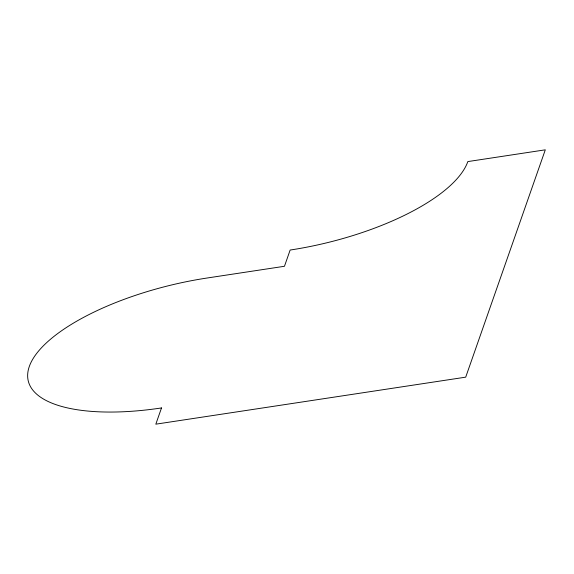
<?xml version="1.0" encoding="UTF-8"?>
<svg xmlns="http://www.w3.org/2000/svg" width="574" height="574" viewBox="0 0 574 574"><rect width="100%" height="100%" fill="white"/><g stroke="black" fill="none" stroke-linecap="round" stroke-linejoin="round"><path stroke-width="0.86" d="M161.509 407.935L155.819 424.172L465.708 377.161L545.3 149.828L467.832 161.581A160.541 59.359 -13.7 0 1 290.143 250.042L284.46 266.279L206.992 278.031A160.541 59.359 -13.7 0 0 29.303 366.492A160.541 59.359 -13.7 0 0 161.509 407.935"/></g></svg>
